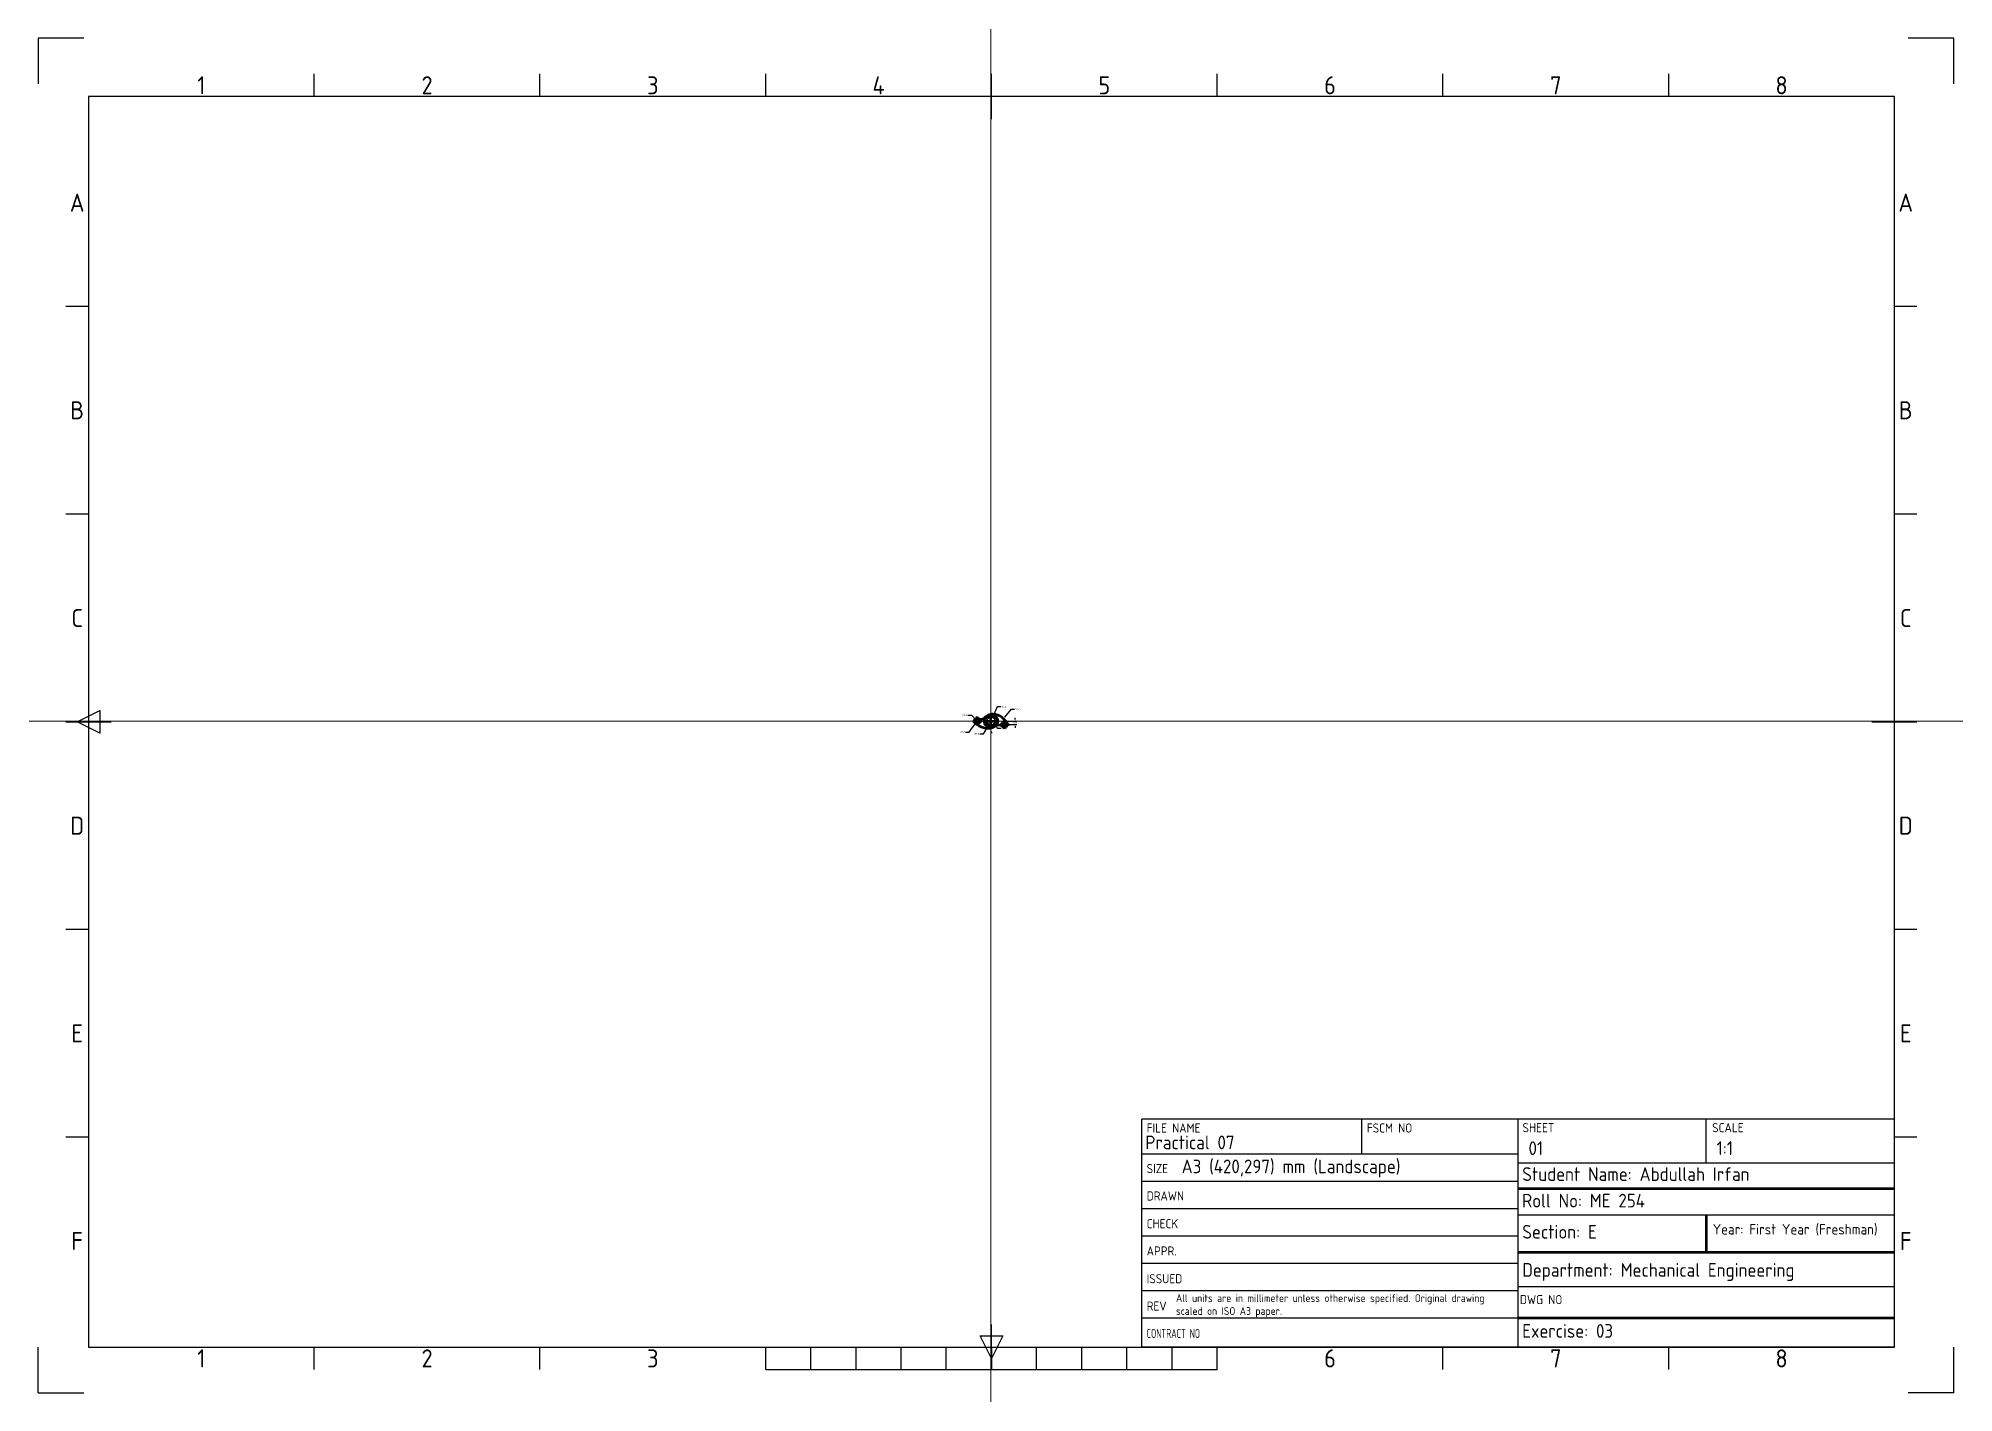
# Paper-space layout 'ISO A3 Title Block' of a CAD drawing. Header units: millimetres. Extents: x 6 to 426, y 11 to 308.
import ezdxf
from ezdxf.enums import TextEntityAlignment as Align

# ---------------------------------------------------------------- set-up
doc = ezdxf.new("R2010")
doc.units = ezdxf.units.MM
doc.header["$PDMODE"] = 2
doc.header["$PDSIZE"] = -3
doc.layers.add('CL', color=30, linetype='Continuous', lineweight=15)
doc.layers.add('VL', color=7, linetype='Continuous', lineweight=50)
doc.layers.add('Title Block', color=7, linetype='Continuous')
doc.styles.add('ACISOTS', font='isocp.shx', dxfattribs={"height": 1})
doc.styles.add('ISO Proportional', font='isocp.shx')
doc.styles.get("Standard").update_dxf_attribs({"font": 'arial.ttf'})
doc.dimstyles.get("Standard").update_dxf_attribs({"dimscale": 2, "dimtxt": 0.18, "dimasz": 0.18, "dimexe": 0.18, "dimexo": 0.0625, "dimgap": 0.09, "dimtad": 0, "dimtih": 1, "dimtoh": 1, "dimdec": 1, "dimzin": 0, "dimdsep": 46, "dimtxsty": 'Standard', "dimcen": 0.09, "dimadec": 0, "dimazin": 0, "dimtfac": 1, "dimtdec": 1, "dimtofl": 0, "dimtmove": 0, "dimatfit": 3, "dimfxl": 1, "dimtolj": 1, "dimtzin": 0, "dimarcsym": 0})

# ---------------------------------------------------------------- blocks, each defined once
blk = doc.blocks.new('Title Block')
at = {"layer": 'Title Block'}
for p, q in [((0, 297), (0, 287)), ((10, 297), (0, 297)), ((420, 297), (410, 297)), ((420, 287), (420, 297)), ((60.5, 284.23), (60.5, 289.18)), ((110, 284.23), (110, 289.18)), ((159.5, 284.23), (159.5, 289.18)), ((209, 279.28), (209, 289.18)), ((258.5, 284.23), (258.5, 289.18)), ((308, 284.23), (308, 289.18)), ((357.5, 284.23), (357.5, 289.18)), ((407, 284.23), (11, 284.23)), ((11, 284.23), (11, 10)), ((407, 10), (407, 284.23)), ((11, 238.19), (6.05, 238.19)), ((411.95, 238.19), (407, 238.19)), ((11, 192.66), (6.05, 192.66)), ((411.95, 192.66), (407, 192.66)), ((6.05, 147.12), (15.95, 147.12)), ((8.52, 147.12), (13.47, 149.59)), ((13.47, 144.64), (8.52, 147.12)), ((13.47, 149.59), (13.47, 144.64)), ((402.05, 147.12), (411.95, 147.12)), ((11, 101.58), (6.05, 101.58)), ((411.95, 101.58), (407, 101.58)), ((407, 60), (242, 60)), ((242, 10), (242, 60)), ((290.14, 60), (290.14, 52.38)), ((324.5, 10), (324.5, 60)), ((365.75, 50.35), (365.75, 60)), ((407, 10), (407, 60)), ((11, 56.03), (6.05, 56.03)), ((411.95, 56.03), (407, 56.03)), ((242, 52.38), (324.5, 52.38)), ((242, 46.38), (324.5, 46.38)), ((407, 50.35), (324.5, 50.35)), ((242, 40.38), (324.5, 40.38)), ((324.5, 39.01), (407, 39.01)), ((242, 34.38), (324.5, 34.38)), ((242, 28.38), (324.5, 28.38)), ((242, 22.38), (324.5, 22.38)), ((324.5, 23.29), (407, 23.29)), ((209, 10), (209, 14.95)), ((242, 16.38), (324.5, 16.38)), ((0, 0), (0, 10)), ((11, 10), (407, 10)), ((60.5, 5.05), (60.5, 10)), ((110, 5.05), (110, 10)), ((159.5, 5.05), (159.5, 10)), ((169.4, 5.05), (169.4, 10)), ((179.3, 5.05), (179.3, 10)), ((189.2, 5.05), (189.2, 10)), ((199.1, 5.05), (199.1, 10)), ((206.53, 12.47), (211.47, 12.47)), ((209, 7.52), (206.53, 12.47)), ((211.47, 12.47), (209, 7.52)), ((209, 10), (209, 5.05)), ((218.9, 5.05), (218.9, 10)), ((228.8, 5.05), (228.8, 10)), ((238.7, 5.05), (238.7, 10)), ((407, 10), (242, 10)), ((248.6, 5.05), (248.6, 10)), ((258.5, 5.05), (258.5, 10)), ((308, 5.05), (308, 10)), ((357.5, 5.05), (357.5, 10)), ((420, 0), (420, 10)), ((159.5, 5.05), (258.5, 5.05)), ((0, 0), (10, 0)), ((420, 0), (410, 0))]:
    blk.add_line(p, q, dxfattribs=at)
at = {"layer": 'Title Block', "style": 'ISO Proportional'}
for s, p in [('1', (35.75, 286.7)), ('2', (85.25, 286.7)), ('3', (134.75, 286.7)), ('4', (184.25, 286.7)), ('5', (233.75, 286.7)), ('6', (283.25, 286.7)), ('7', (332.75, 286.7)), ('8', (382.25, 286.7)), ('A', (8.52, 260.96)), ('A', (409.48, 260.96)), ('B', (8.52, 215.43)), ('B', (409.48, 215.43)), ('C', (8.52, 169.88)), ('C', (409.48, 169.88)), ('D', (8.52, 124.34)), ('D', (409.48, 124.34)), ('E', (8.52, 78.8)), ('E', (409.48, 78.8)), ('F', (8.52, 33.27)), ('F', (409.48, 33.27)), ('1', (35.75, 7.52)), ('2', (85.25, 7.52)), ('3', (134.75, 7.52)), ('6', (283.25, 7.52)), ('7', (332.75, 7.52)), ('8', (382.25, 7.52))]:
    blk.add_text(s, height=3.96, dxfattribs=at).set_placement(p, align=Align.MIDDLE)
at = {"layer": 'Title Block', "lineweight": 25, "style": 'ACISOTS'}
for s, p in [('FILE NAME', (243.03, 57.04)), ('FSCM NO', (291.3, 57.04)), ('SHEET', (325.45, 57.11)), ('SCALE', (367.03, 57.11)), ('SIZE', (243.03, 48.14)), ('DRAWN', (243.03, 42.14)), ('CHECK', (243.03, 36.05)), ('APPR.', (243.03, 30.08)), ('ISSUED', (243.03, 23.99)), ('REV', (243.03, 17.99))]:
    blk.add_text(s, height=2, dxfattribs=at).set_placement(p)
at = {"layer": 'Title Block', "lineweight": 25, "style": 'ACISOTS', "width": 0.683519}
blk.add_text('CONTRACT NO', height=2, dxfattribs=at).set_placement((243.03, 11.99))
at = {"layer": 'Title Block', "insert": (324.88, 21.41), "char_height": 2, "width": 8.8, "attachment_point": 1, "style": 'ACISOTS'}
blk.add_mtext('DWG NO', dxfattribs=at)
at = {"layer": 'Title Block', "lineweight": 35, "style": 'ACISOTS'}
for tag, p, height in [('FILE_NAME', (254.41, 53.9), 3), ('FSCM_NO', (293.68, 53.04), 3), ('SHEET', (326.77, 52.11), 3), ('SCALE', (368.02, 52.11), 3), ('SIZE', (254.7, 48.23), 3), ('DESIGN_ACTIVITY', (328.79, 43.14), 3.5), ('CHECK_DATE', (254.41, 41.9), 3), ('CHECK_DATE', (254.7, 36.14), 3), ('CHECKED_BY', (277.96, 36.14), 3), ('SHEETNAME', (326.77, 30.48), 6), ('APPROVAL_DATE', (254.7, 30.17), 3), ('APPROVED_BY', (277.96, 30.17), 3), ('ISSUE_DATE', (254.7, 24.08), 3), ('ISSUED_BY', (277.96, 24.08), 3), ('DRAWING_SUBTITLE', (328.79, 25.44), 3), ('REVISION', (254.7, 18.08), 3), ('SHEETNUMBER-NAME', (326.77, 11.76), 6), ('CONTRACT_NO', (254.7, 12.08), 3.5)]:
    blk.add_attdef(tag, p, '', height=height, dxfattribs=at)
blk = doc.blocks.new('*D18')
at = {"layer": 'Defpoints', "color": 0, "transparency": 16777216}
for p in [(214.68, 158.15), (215.08, 159.07)]:
    blk.add_point(p, dxfattribs=at)
at = {"layer": 'VL', "color": 0, "lineweight": -2, "transparency": 16777216}
for p, q in [((216.04, 161.27), (215.22, 159.4)), ((216.82, 161.27), (216.04, 161.27)), ((214.5, 158.15), (214.86, 158.15)), ((214.68, 157.97), (214.68, 158.33))]:
    blk.add_line(p, q, dxfattribs=at)
at = {"layer": 'VL', "color": 0, "transparency": 16777216}
blk.add_solid([(215.17, 159.42), (215.28, 159.37), (215.08, 159.07)], dxfattribs=at)
at = {"layer": 'VL', "color": 0, "transparency": 16777216, "insert": (217.5, 161.27), "char_height": 0.36, "attachment_point": 5}
blk.add_mtext('\\A1;R1.0', dxfattribs=at)
blk = doc.blocks.new('*D19')
at = {"layer": 'Defpoints', "color": 0, "transparency": 16777216}
for p in [(217.68, 158.15), (217.68, 157.4), (219.99, 158.15)]:
    blk.add_point(p, dxfattribs=at)
at = {"layer": 'VL', "color": 0, "lineweight": -2, "transparency": 16777216}
for p, q in [((217.81, 158.15), (220.35, 158.15)), ((217.81, 157.4), (220.35, 157.4)), ((219.99, 158.51), (219.99, 158.87)), ((219.99, 157.04), (219.99, 156.68))]:
    blk.add_line(p, q, dxfattribs=at)
at = {"layer": 'VL', "color": 0, "transparency": 16777216}
for points in [[(219.93, 158.51), (220.05, 158.51), (219.99, 158.15)], [(219.93, 157.04), (220.05, 157.04), (219.99, 157.4)]]:
    blk.add_solid(points, dxfattribs=at)
at = {"layer": 'VL', "color": 0, "transparency": 16777216, "insert": (219.99, 157.78), "char_height": 0.36, "attachment_point": 5}
blk.add_mtext('\\A1;0.8', dxfattribs=at)
blk = doc.blocks.new('*D20')
at = {"layer": 'Defpoints', "color": 0, "transparency": 16777216}
for p in [(215.83, 157.12), (216.42, 156.02)]:
    blk.add_point(p, dxfattribs=at)
at = {"layer": 'VL', "color": 0, "lineweight": -2, "transparency": 16777216}
for p, q in [((216.17, 156.48), (216, 156.8)), ((216.94, 156.48), (216.17, 156.48))]:
    blk.add_line(p, q, dxfattribs=at)
at = {"layer": 'VL', "color": 0, "transparency": 16777216}
blk.add_solid([(216.05, 156.83), (215.94, 156.77), (215.83, 157.12)], dxfattribs=at)
at = {"layer": 'VL', "color": 0, "transparency": 16777216, "insert": (217.62, 156.48), "char_height": 0.36, "attachment_point": 5}
blk.add_mtext('\\A1;R1.3', dxfattribs=at)
blk = doc.blocks.new('*D21')
at = {"layer": 'Defpoints', "color": 0, "transparency": 16777216}
for p in [(213.93, 156.85), (215.43, 159.45)]:
    blk.add_point(p, dxfattribs=at)
at = {"layer": 'VL', "color": 0, "lineweight": -2, "transparency": 16777216}
for p, q in [((213.03, 155.31), (213.75, 156.54)), ((214.5, 158.15), (214.86, 158.15)), ((214.68, 157.97), (214.68, 158.33)), ((212.25, 155.31), (213.03, 155.31))]:
    blk.add_line(p, q, dxfattribs=at)
at = {"layer": 'VL', "color": 0, "transparency": 16777216}
blk.add_solid([(213.69, 156.57), (213.8, 156.51), (213.93, 156.85)], dxfattribs=at)
at = {"layer": 'VL', "color": 0, "transparency": 16777216, "insert": (211.55, 155.31), "char_height": 0.36, "attachment_point": 5}
blk.add_mtext('\\A1;∅3.0', dxfattribs=at)
blk = doc.blocks.new('*D22')
at = {"layer": 'Defpoints', "color": 0, "transparency": 16777216}
for p in [(211.46, 157.85), (211.9, 158.45)]:
    blk.add_point(p, dxfattribs=at)
at = {"layer": 'VL', "color": 0, "lineweight": -2, "transparency": 16777216}
for p, q in [((209.13, 155.73), (209.91, 155.73)), ((209.91, 155.73), (211.25, 157.56)), ((211.5, 158.15), (211.86, 158.15)), ((211.68, 157.97), (211.68, 158.33))]:
    blk.add_line(p, q, dxfattribs=at)
at = {"layer": 'VL', "color": 0, "transparency": 16777216}
blk.add_solid([(211.2, 157.59), (211.29, 157.52), (211.46, 157.85)], dxfattribs=at)
at = {"layer": 'VL', "color": 0, "transparency": 16777216, "insert": (208.43, 155.73), "char_height": 0.36, "attachment_point": 5}
blk.add_mtext('\\A1;∅0.8', dxfattribs=at)
blk = doc.blocks.new('*D23')
at = {"layer": 'Defpoints', "color": 0, "transparency": 16777216}
for p in [(211.23, 158.58), (212.13, 157.72)]:
    blk.add_point(p, dxfattribs=at)
at = {"layer": 'VL', "color": 0, "lineweight": -2, "transparency": 16777216}
for p, q in [((209.6, 159.4), (210.38, 159.4)), ((210.38, 159.4), (210.97, 158.83)), ((211.5, 158.15), (211.86, 158.15)), ((211.68, 157.97), (211.68, 158.33))]:
    blk.add_line(p, q, dxfattribs=at)
at = {"layer": 'VL', "color": 0, "transparency": 16777216}
blk.add_solid([(211.01, 158.88), (210.93, 158.79), (211.23, 158.58)], dxfattribs=at)
at = {"layer": 'VL', "color": 0, "transparency": 16777216, "insert": (208.9, 159.4), "char_height": 0.36, "attachment_point": 5}
blk.add_mtext('\\A1;∅1.3', dxfattribs=at)
blk = doc.blocks.new('*D24')
at = {"layer": 'Defpoints', "color": 0, "transparency": 16777216}
for p in [(214.79, 155.65), (217.38, 158.7)]:
    blk.add_point(p, dxfattribs=at)
at = {"layer": 'VL', "color": 0, "lineweight": -2, "transparency": 16777216}
for p, q in [((219.04, 160.65), (217.62, 158.97)), ((219.82, 160.65), (219.04, 160.65)), ((214.61, 155.65), (214.97, 155.65)), ((214.79, 155.47), (214.79, 155.83))]:
    blk.add_line(p, q, dxfattribs=at)
at = {"layer": 'VL', "color": 0, "transparency": 16777216}
blk.add_solid([(217.57, 159.01), (217.66, 158.94), (217.38, 158.7)], dxfattribs=at)
at = {"layer": 'VL', "color": 0, "transparency": 16777216, "insert": (220.5, 160.65), "char_height": 0.36, "attachment_point": 5}
blk.add_mtext('\\A1;R4.0', dxfattribs=at)

psp = doc.layouts.new('ISO A3 Title Block')

# ---------------------------------------------------------------- linework, layer by layer
at = {"layer": 'CL'}
for direction in [(0, -1), (1, 0)]:
    psp.add_xline((214.68, 158.15), direction, dxfattribs=at)
at = {"layer": 'VL'}
for p, q in [((330.29, 55.61), (412.79, 55.61)), ((371.54, 49.87), (371.54, 41.69)), ((330.29, 41.69), (412.79, 41.69)), ((330.29, 27.24), (412.79, 27.24))]:
    psp.add_line(p, q, dxfattribs=at)
for centre, radius in [((214.68, 158.15), 1.5), ((211.68, 158.15), 0.625), ((211.68, 158.15), 0.375), ((214.68, 158.15), 1), ((217.68, 157.4), 0.625), ((217.68, 157.4), 0.375)]:
    psp.add_circle(centre, radius, dxfattribs=at)
for centre, radius, start, end in [((214.79, 155.65), 4, 132.2865, 132.2865), ((214.79, 155.65), 4, 31.1826, 92.5818), ((214.04, 160.57), 4, 225.709, 284.9094), ((214.79, 155.65), 4, 150.2286, 150.3281), ((212.51, 159.83), 1.25, 243.8784, 322.2528), ((216.42, 156.02), 1.25, 47.5628, 129.1114)]:
    psp.add_arc(centre, radius, start, end, dxfattribs=at)
for p in [(211.68, 158.15), (214.68, 158.15), (217.68, 157.4)]:
    psp.add_point(p, dxfattribs=at)

# ---------------------------------------------------------------- block references
ref = psp.add_blockref('Title Block', (5.79, 10.86))
ref.add_attrib('SCALE', '1:1', (373.81, 62.97), dxfattribs={"layer": 'Title Block', "lineweight": 35, "height": 3, "style": 'ACISOTS'})
ref.add_attrib('SHEET', '01', (332.56, 62.97), dxfattribs={"layer": 'Title Block', "lineweight": 35, "height": 3, "style": 'ACISOTS'})
ref.add_attrib('FILE_NAME', 'Practical 07', (248.53, 64.24), dxfattribs={"layer": 'Title Block', "lineweight": 35, "height": 3, "style": 'ACISOTS'})

# ---------------------------------------------------------------- texts
at = {"layer": 'VL', "attachment_point": 1, "style": 'ACISOTS'}
for s, width, insert, char_height in [('A3 (420,297) mm (Landscape)', 63.5078, (256.49, 61.98), 3), ('Student Name: Abdullah Irfan', 72.5099, (331.18, 60.29), 3), ('Roll No: ME 254', 40.7475, (331.14, 54.47), 3), ('Section: E', 40.7475, (331.19, 47.64), 3), ('Year: First Year (Freshman)', 57.8891, (372.95, 47.84), 2.3), ('Department: Mechanical Engineering ', 75.2828, (331.18, 39.27), 3), ('All units are in millimeter unless otherwise specified. Original drawing scaled on\\~ISO\\~A3\\~paper.', 72.6203, (255.25, 32.45), 1.7), ('Exercise: 03', 40.7475, (331.18, 25.9), 3)]:
    psp.add_mtext_dynamic_manual_height_columns(s, width=width, gutter_width=12.5, heights=[0], dxfattribs=dict(at, insert=insert, char_height=char_height))

# ---------------------------------------------------------------- dimensions: what is measured, and where the dimension line sits
at = {"layer": 'VL'}
for p1, p2, picture, middle in [((212.13082315, 157.71760758), (211.22968006, 158.58388763), '*D23', (208.89559254, 159.40254569)), ((211.9, 158.45), (211.46, 157.85), '*D22', (208.43, 155.73)), ((215.43, 159.45), (213.93, 156.85), '*D21', (211.55, 155.31))]:
    dim = psp.add_diameter_dim_2p(p1=p1, p2=p2, dimstyle='Standard', dxfattribs=at)
    dim.commit()
    dim.dimension.update_dxf_attribs({"geometry": picture, "text_midpoint": middle, "dimtype": 163})
for center, mpoint, picture, middle in [((214.68, 158.15), (215.08, 159.07), '*D18', (217.5, 161.27)), ((214.79, 155.65), (217.38, 158.7), '*D24', (220.5, 160.65)), ((216.415, 156.017), (215.8262, 157.1196), '*D20', (217.6243, 156.4845))]:
    dim = psp.add_radius_dim(center=center, mpoint=mpoint, dimstyle='Standard', dxfattribs=at)
    dim.commit()
    dim.dimension.update_dxf_attribs({"geometry": picture, "text_midpoint": middle, "dimtype": 164})
dim = psp.add_linear_dim(base=(219.98598887, 158.15074761), p1=(217.6802516, 157.40074761), p2=(217.6802516, 158.15074761), angle=90, dimstyle='Standard', dxfattribs=at)
dim.commit()
dim.dimension.update_dxf_attribs({"geometry": '*D19', "text_midpoint": (219.98598887, 157.77574761)})

doc.saveas('drawing.dxf')
